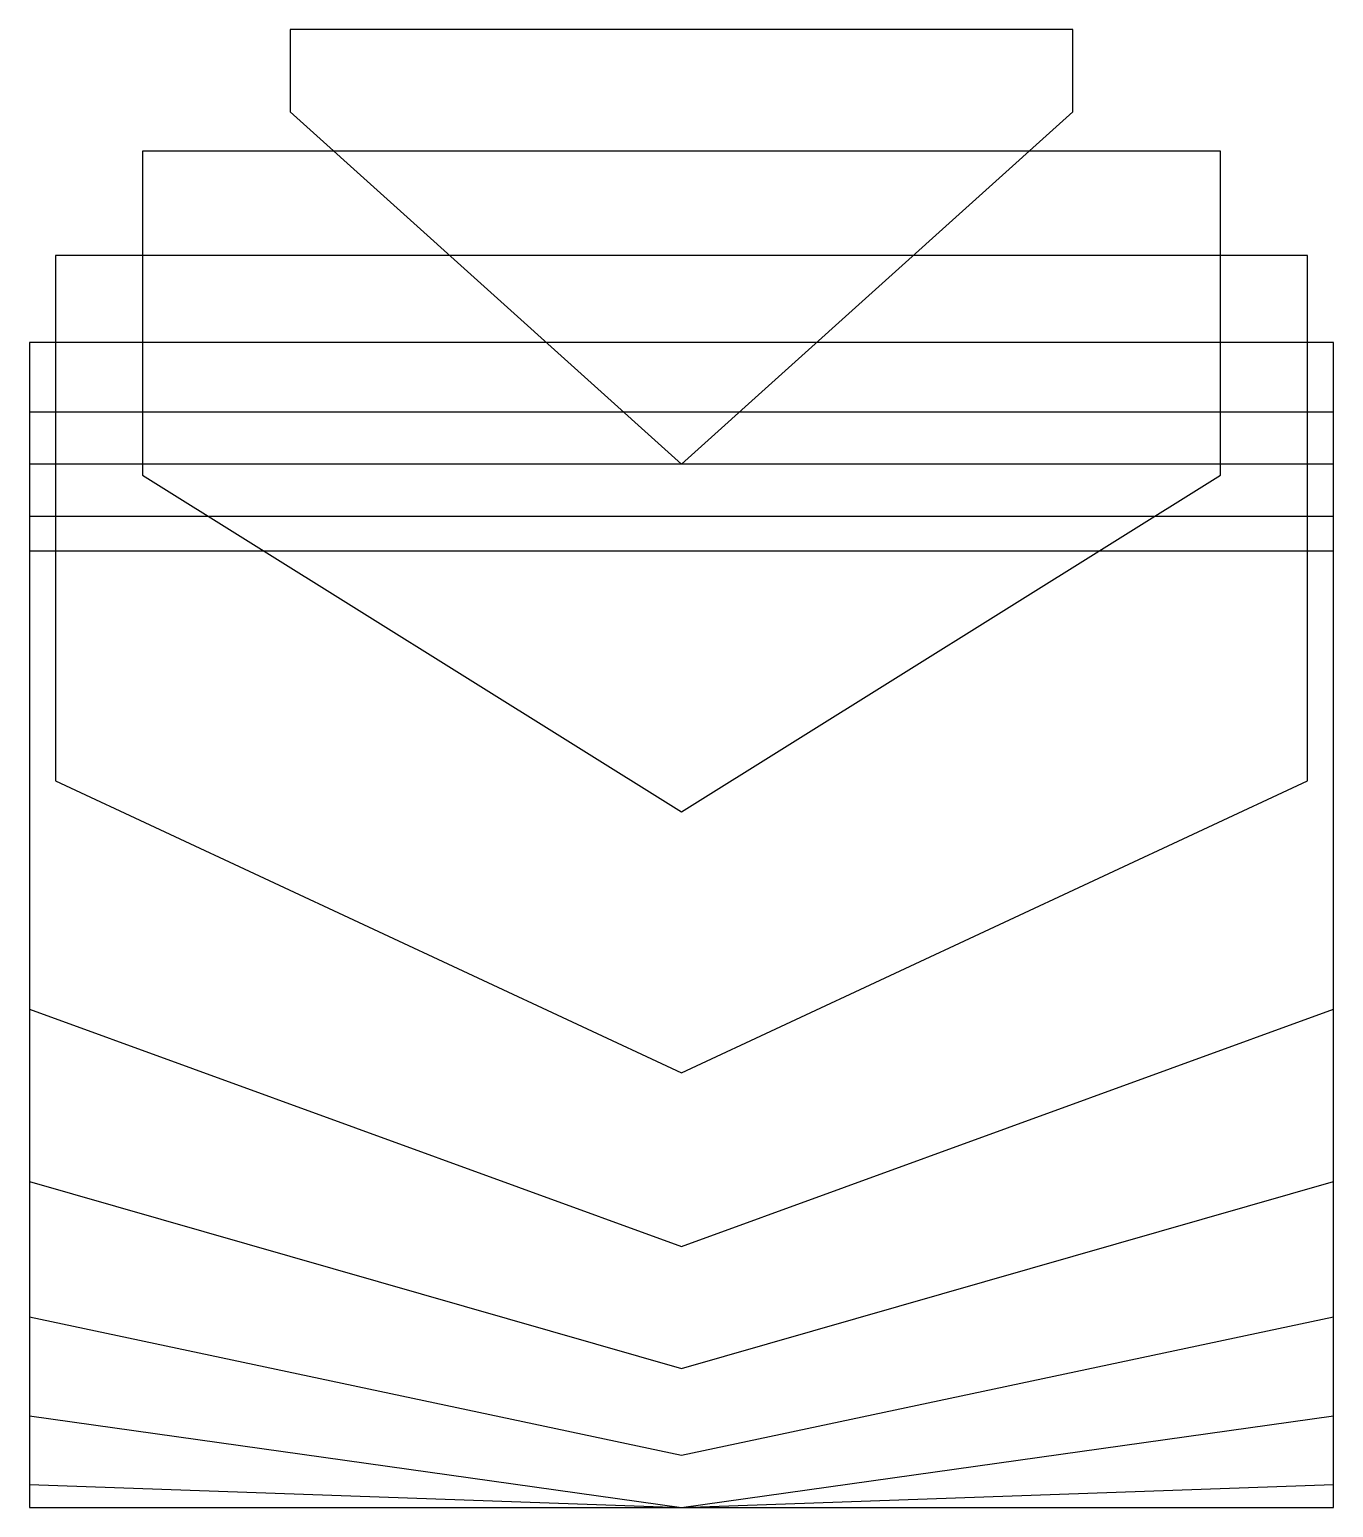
# Model space of a CAD drawing. Header units: millimetres. Extents: x -37.5 to 37.5, y 0 to 85.
import ezdxf

# ---------------------------------------------------------------- set-up
doc = ezdxf.new("R2010")
doc.units = ezdxf.units.MM

msp = doc.modelspace()

# ---------------------------------------------------------------- linework, layer by layer
for points in [[(0, 60), (22.5, 80.259), (22.5, 85), (-22.5, 85), (-22.5, 80.259)], [(0, 40), (31, 59.371), (31, 78), (-31, 78), (-31, 59.371)], [(0, 25), (36, 41.787), (36, 72), (-36, 72), (-36, 41.787)], [(0, 15), (37.5, 28.649), (37.5, 67), (-37.5, 67), (-37.5, 28.649)], [(0, 8), (37.5, 18.753), (37.5, 63), (-37.5, 63), (-37.5, 18.753)], [(0, 3), (37.5, 10.971), (37.5, 60), (-37.5, 60), (-37.5, 10.971)], [(0, 0), (37.5, 5.27), (37.5, 57), (-37.5, 57), (-37.5, 5.27)], [(0, 0), (37.5, 0), (37.5, 55), (-37.5, 55), (-37.5, 0)], [(0, 0), (37.5, 0), (37.5, 55), (-37.5, 55), (-37.5, 0)], [(0, 0), (37.5, 1.31), (37.5, 55), (-37.5, 55), (-37.5, 1.31)]]:
    msp.add_lwpolyline(points, close=True)

doc.saveas('drawing.dxf')
